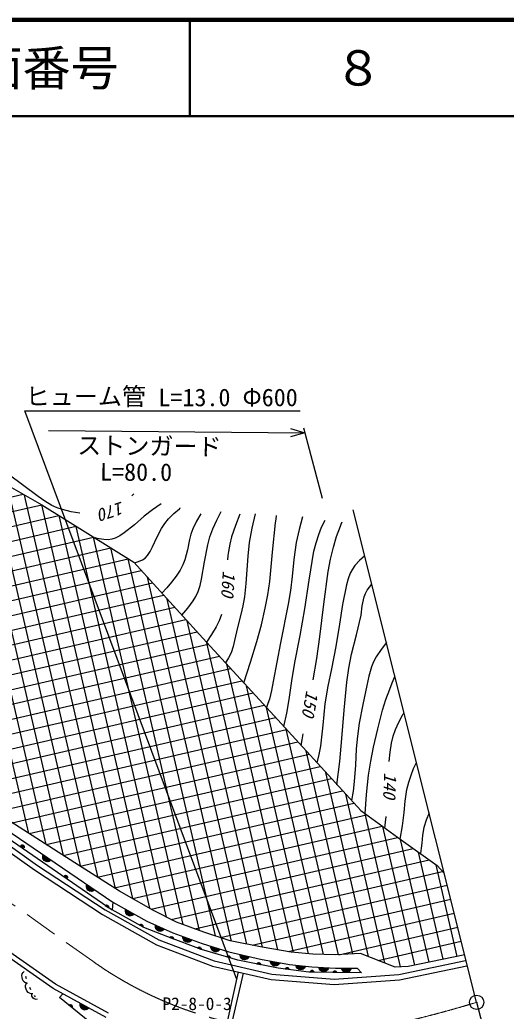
# Model space of a CAD drawing. Units: millimetres, scale not verified. Extents: x 40000 to 680000, y 20000 to 380000.
# Drawn here: x 526338 to 576864, y 277016 to 380000 of the extents above; entities that cross this region are included whole.
import ezdxf
from ezdxf.enums import TextEntityAlignment as Align

# ---------------------------------------------------------------- set-up
doc = ezdxf.new("R2010")
doc.units = ezdxf.units.MM
doc.header["$LTSCALE"] = 1000
doc.linetypes.add('CHAIN', pattern=[18.5, 12, -1.5, 3.5, -1.5])
for name, color, linetype, lineweight in [('M-BGD', 7, 'Continuous', 25), ('M-BMK', 2, 'CHAIN', 13), ('M-TTL', 2, 'Continuous', 140), ('M-TTL-LINE', 7, 'Continuous', 50)]:
    doc.layers.add(name, color=color, linetype=linetype, lineweight=lineweight)
doc.layers.add('M-TTL-TXT', color=7, linetype='Continuous')
doc.styles.add('ＭＳ ゴシック', font='')
doc.styles.add('ＭＳ 明朝', font='')
doc.styles.get('ＭＳ ゴシック').set_extended_font_data('MS Gothic')
doc.styles.get('ＭＳ 明朝').set_extended_font_data('MS Mincho')

# ---------------------------------------------------------------- blocks, each defined once
blk = doc.blocks.new('BUHIN232')
at = {"color": 7, "linetype": 'Continuous', "lineweight": 25}
for radius in [746, 22.5]:
    blk.add_circle((0, 0), radius, dxfattribs=at)
blk = doc.blocks.new('BUHIN290')
at = {"color": 7, "linetype": 'Continuous', "lineweight": 25}
for p, q in [((-165, 27), (-121, -116)), ((-84, -152), (-155, 79)), ((-139, 110), (-53, -168)), ((-23, -180), (-120, 135)), ((-101, 157), (5, -187)), ((32, -189), (-80, 174))]:
    blk.add_line(p, q, dxfattribs=at)
blk.add_lwpolyline([(59, -191), (10, -189), (-34, -179), (-87, -155), (-123, -120), (-151, -79), (-170, -20), (-169, 29), (-159, 79), (-129, 129), (-98, 163), (-59, 191)], close=True, dxfattribs=at)
blk = doc.blocks.new('BUHIN322')
at = {"color": 7, "linetype": 'Continuous', "lineweight": 25}
for p, q in [((-31, -171), (-172, 26)), ((-166, 61), (3, -176)), ((35, -178), (-156, 90)), ((-145, 118), (64, -176)), ((90, -169), (-131, 140)), ((-165, -27), (-79, -148))]:
    blk.add_line(p, q, dxfattribs=at)
blk.add_lwpolyline([(116, -163), (69, -177), (24, -180), (-34, -174), (-79, -152), (-119, -123), (-155, -72), (-170, -25), (-176, 24), (-163, 82), (-145, 124), (-116, 163)], close=True, dxfattribs=at)
blk = doc.blocks.new('BUHIN326')
at = {"color": 7, "linetype": 'Continuous', "lineweight": 25}
for p, q in [((92, -156), (-177, 32)), ((-177, 2), (62, -165)), ((-176, 62), (119, -144)), ((142, -129), (-170, 88)), ((28, -172), (-171, -33)), ((-147, -81), (-24, -166))]:
    blk.add_line(p, q, dxfattribs=at)
blk.add_lwpolyline([(164, -114), (125, -143), (83, -162), (26, -176), (-24, -170), (-71, -156), (-122, -120), (-152, -81), (-174, -36), (-181, 22), (-178, 68), (-164, 114)], close=True, dxfattribs=at)
blk = doc.blocks.new('BUHIN425')
at = {"color": 7, "linetype": 'Continuous', "lineweight": 25}
for p, q in [((-119, 464), (235, -417)), ((284, -371), (-52, 464)), ((20, 453), (327, -310)), ((368, -245), (97, 430)), ((177, 397), (403, -164)), ((417, -32), (278, 314))]:
    blk.add_line(p, q, dxfattribs=at)
blk.add_lwpolyline([(-187, 464), (-65, 470), (47, 453), (185, 403), (282, 324), (361, 229), (419, 85), (428, -38), (413, -162), (347, -294), (279, -386), (187, -464)], close=True, dxfattribs=at)
blk = doc.blocks.new('BUHIN433')
at = {"color": 7, "linetype": 'Continuous', "lineweight": 25}
for p, q in [((-167, 15), (-113, -124)), ((-73, -158), (-160, 68)), ((-146, 100), (-41, -171)), ((-11, -181), (-129, 126)), ((-111, 150), (18, -186)), ((45, -186), (-91, 168))]:
    blk.add_line(p, q, dxfattribs=at)
blk.add_lwpolyline([(72, -187), (23, -188), (-22, -181), (-77, -160), (-115, -128), (-146, -89), (-168, -31), (-171, 18), (-164, 68), (-137, 120), (-109, 156), (-72, 187)], close=True, dxfattribs=at)

msp = doc.modelspace()

# ---------------------------------------------------------------- hatches: boundary and pattern name
at = {"layer": 'M-BGD'}
h = msp.add_hatch(dxfattribs=at)
h.set_pattern_fill('USER', color=256, style=0, pattern_type=2)
h.set_pattern_definition([(13.014, (528608, 329631), (-337.783, 1461.473), []), (283.014, (528608, 329631), (1461.473, 337.783), [])])
h.paths.add_polyline_path([(506026, 308126), (515561, 334988), (518954, 335097), (528608, 329631), (538165, 323662), (545341, 315772), (551609, 308936), (561751, 297848), (565948, 294813), (569698, 292140), (570231, 292159), (572559, 282873), (566681, 281644), (565334, 281586), (561741, 283024), (559133, 282859), (556785, 282943), (554527, 283147), (551525, 283676), (548199, 284323), (545464, 285238), (542610, 286272), (540230, 287486), (536694, 289488), (532053, 292421), (520901, 299548), (518226, 301325), (515072, 303487), (512813, 304829), (510582, 306043), (507995, 307286)])

# ---------------------------------------------------------------- linework, layer by layer
for p, q in [((548866, 280315), (526863, 339397)), ((526863, 339397), (555471, 339397)), ((529309, 337332), (555957, 337098)), ((557775, 330262), (555828, 337582)), ((518953, 335097), (528608, 329630)), ((528608, 329630), (538165, 323662)), ((573797, 277937), (560969, 329088)), ((538165, 323662), (545341, 315772)), ((545341, 315772), (551608, 308936)), ((551608, 308936), (561751, 297848)), ((518394, 299614), (535939, 287544)), ((532053, 292421), (520901, 299548)), ((561751, 297848), (565948, 294813)), ((520788, 296730), (527872, 291704)), ((521104, 297192), (528188, 292166)), ((522364, 297612), (535989, 288349)), ((565948, 294813), (569697, 292140)), ((527872, 291704), (534919, 287056)), ((528188, 292166), (535210, 287535)), ((536694, 289488), (532053, 292421)), ((569697, 292140), (570401, 291385)), ((540230, 287486), (536694, 289488)), ((535210, 287535), (540783, 284430)), ((535215, 287981), (535546, 287794)), ((535550, 287821), (535236, 287998)), ((535261, 288012), (535548, 287851)), ((535545, 287881), (535291, 288024)), ((535324, 288034), (535535, 287915)), ((535506, 287960), (535377, 288033)), ((535989, 288349), (535939, 287544)), ((539221, 285714), (535939, 287544)), ((535989, 288349), (539548, 286353)), ((537315, 287462), (538100, 287022)), ((538036, 286986), (537319, 287388)), ((538152, 287064), (537323, 287529)), ((542610, 286273), (540230, 287486)), ((534919, 287056), (540545, 283921)), ((537328, 287312), (537962, 286956)), ((537879, 286931), (537352, 287227)), ((537423, 287115), (537748, 286932)), ((539548, 286353), (542231, 285146)), ((538794, 285981), (539126, 285796)), ((539129, 285823), (538815, 285998)), ((538840, 286013), (539128, 285853)), ((539124, 285883), (538870, 286025)), ((538903, 286035), (539114, 285917)), ((539085, 285962), (538955, 286035)), ((541721, 284728), (539221, 285714)), ((540428, 285820), (541248, 285451)), ((541297, 285498), (540430, 285888)), ((541189, 285410), (540438, 285747)), ((540454, 285671), (541117, 285373)), ((541037, 285341), (540485, 285589)), ((540567, 285484), (540907, 285331)), ((545464, 285238), (542610, 286273)), ((529791, 279380), (522551, 284435)), ((530055, 279805), (522840, 284843)), ((540783, 284430), (546534, 282233)), ((545213, 283412), (541721, 284728)), ((542231, 285146), (545282, 284051)), ((544182, 284379), (543288, 284700)), ((543291, 284633), (544138, 284329)), ((544081, 284283), (543307, 284561)), ((543328, 284487), (544013, 284241)), ((543935, 284202), (543366, 284407)), ((543456, 284308), (543806, 284182)), ((548199, 284323), (545464, 285238)), ((551525, 283676), (548199, 284323)), ((540545, 283921), (546371, 281696)), ((548991, 282318), (545213, 283412)), ((545282, 284051), (548038, 283174)), ((547094, 283409), (546188, 283697)), ((546193, 283630), (547051, 283357)), ((546996, 283309), (546212, 283558)), ((546236, 283485), (546930, 283264)), ((546854, 283223), (546277, 283406)), ((546370, 283311), (546725, 283198)), ((554527, 283147), (551525, 283676)), ((546534, 282233), (552524, 280864)), ((547827, 282681), (548192, 282576)), ((548189, 282602), (547844, 282702)), ((547865, 282722), (548181, 282631)), ((548171, 282660), (547891, 282741)), ((547921, 282758), (548154, 282691)), ((548115, 282728), (547972, 282769)), ((548038, 283174), (551345, 282410)), ((553180, 281482), (548991, 282318)), ((550140, 282624), (549215, 282838)), ((549225, 282772), (550102, 282569)), ((550051, 282517), (549250, 282702)), ((549280, 282631), (549988, 282467)), ((549916, 282420), (549326, 282556)), ((549427, 282468), (549790, 282385)), ((551345, 282410), (554358, 281865)), ((556785, 282943), (554527, 283147)), ((559132, 282859), (556785, 282943)), ((561741, 283024), (559132, 282859)), ((565334, 281586), (561741, 283024)), ((565716, 280827), (572637, 282276)), ((572559, 282873), (566680, 281644)), ((572637, 282276), (572704, 282296)), ((546371, 281696), (552439, 280310)), ((550975, 281947), (551347, 281873)), ((551342, 281899), (550989, 281970)), ((551009, 281992), (551331, 281927)), ((551319, 281955), (551033, 282012)), ((551062, 282032), (551299, 281985)), ((551258, 282018), (551112, 282047)), ((553308, 281991), (552373, 282160)), ((552387, 282094), (553272, 281934)), ((553224, 281879), (552415, 282026)), ((552448, 281956), (553164, 281827)), ((553094, 281776), (552498, 281884)), ((552603, 281801), (552969, 281735)), ((556369, 281084), (553180, 281482)), ((553927, 281414), (554304, 281367)), ((554297, 281393), (553940, 281437)), ((553958, 281460), (554284, 281420)), ((554269, 281447), (553980, 281483)), ((554007, 281504), (554248, 281474)), ((554204, 281505), (554056, 281524)), ((554358, 281865), (556672, 281612)), ((555981, 281625), (555036, 281728)), ((555054, 281663), (555949, 281565)), ((555905, 281507), (555087, 281597)), ((555125, 281530), (555848, 281451)), ((555782, 281395), (555181, 281461)), ((555291, 281386), (555661, 281345)), ((556672, 281612), (559133, 281470)), ((558374, 281451), (557425, 281506)), ((557446, 281442), (558345, 281390)), ((558304, 281330), (557483, 281378)), ((557524, 281313), (558250, 281271)), ((558187, 281212), (557583, 281247)), ((557697, 281178), (558068, 281156)), ((559133, 281470), (561374, 281475)), ((560729, 281411), (559779, 281409)), ((559804, 281347), (560704, 281348)), ((560667, 281286), (559844, 281284)), ((559889, 281222), (560617, 281223)), ((560557, 281161), (559952, 281159)), ((561374, 281475), (561842, 280984)), ((566680, 281644), (565334, 281586)), ((565794, 280271), (572772, 281733)), ((572772, 281733), (572840, 281752)), ((526929, 280640), (526993, 280395)), ((549038, 281086), (547044, 272162)), ((547521, 272033), (549560, 280967)), ((552439, 280310), (558987, 279777)), ((552524, 280864), (558989, 280339)), ((561842, 280984), (556369, 281084)), ((558987, 279777), (565794, 280271)), ((558989, 280339), (565716, 280827)), ((560069, 281097), (560442, 281098)), ((527326, 279518), (527445, 279281)), ((535314, 276345), (529791, 279380)), ((535533, 276795), (530055, 279805)), ((527837, 278636), (527940, 278509)), ((530473, 278430), (530797, 278827)), ((535330, 274495), (530473, 278430)), ((532601, 277693), (533390, 277260)), ((533327, 277223), (532606, 277619)), ((533442, 277302), (532609, 277760)), ((532615, 277543), (533253, 277192)), ((533170, 277166), (532640, 277458)), ((532713, 277346), (533039, 277167)), ((573797, 277937), (574392, 275564))]:
    msp.add_line(p, q, dxfattribs=at)
for points in [[(554461, 337542), (555957, 337098), (554453, 336683)], [(532586, 328739), (531664, 328899), (530764, 329115), (530206, 329311), (529669, 329564), (528949, 329992), (528246, 330481), (525135, 332807), (522005, 335073), (520783, 335904), (519553, 336726)], [(538179, 330744), (538082, 330655), (537985, 330567)], [(541014, 329704), (540122, 329096), (539262, 328436), (538242, 327547), (537175, 326696), (536720, 326403), (536228, 326160), (535879, 326048), (535521, 325996), (535059, 326011), (534579, 326089), (534388, 326130), (534187, 326176)], [(538234, 323586), (538684, 323714), (539094, 323894), (539355, 324087), (539586, 324336), (539868, 324766), (540109, 325244), (540564, 326236), (541058, 327171), (541396, 327690), (541787, 328178), (542321, 328705), (542913, 329202), (542976, 329253), (543039, 329303)], [(545149, 328670), (544700, 327915), (544303, 327131), (544098, 326584), (543951, 326017), (543749, 324955), (543488, 323911), (543268, 323367), (542987, 322836), (542567, 322194), (542091, 321579), (541597, 321004), (541091, 320445)], [(543164, 318166), (543777, 318884), (544333, 319628), (544622, 320109), (544856, 320615), (545064, 321241), (545220, 321902), (545509, 323687), (545856, 325448), (546090, 326294), (546380, 327119), (546791, 328034), (547257, 328929)], [(550771, 328681), (550445, 327203), (550178, 325708), (550024, 324291), (549930, 322856), (549827, 321450), (549665, 320053), (549506, 319131), (549287, 318212), (548944, 316887), (548655, 315532), (548496, 314883), (548279, 314257), (548014, 313716), (547708, 313191)], [(549187, 328647), (548729, 327474), (548328, 326279), (548138, 325538), (548006, 324774), (547958, 324338), (547919, 323900)], [(549599, 311129), (550311, 313263), (550968, 315424), (551428, 317143), (551829, 318878), (552095, 320262), (552303, 321666), (552572, 324702), (552901, 327741), (552954, 328117), (553007, 328493)], [(555690, 328371), (555347, 327037), (555062, 325692), (554819, 323942), (554635, 322170), (554459, 320731), (554225, 319303), (553418, 315287), (552669, 311257), (552499, 310342), (552269, 309435), (552120, 308993), (551956, 308556)], [(553753, 306592), (554070, 307983), (554328, 309385), (554587, 311317), (554907, 313250), (555462, 316025), (555960, 318820), (556399, 321805), (556899, 324789), (557116, 325674), (557391, 326539), (557694, 327285), (558049, 328015)], [(556820, 311429), (557186, 313664), (557492, 315908), (557905, 319300), (558378, 322694), (558620, 323961), (558919, 325213), (559249, 326311), (559639, 327401), (559723, 327625), (559812, 327858)], [(562163, 324328), (561633, 323842), (561154, 323324), (560886, 322937), (560668, 322518), (560445, 321929), (560274, 321301), (559877, 319253), (559546, 317234), (559156, 314915), (558704, 312596), (558329, 310777), (558012, 308938), (557815, 306742), (557559, 304556), (557391, 303685), (557207, 302816)], [(559286, 300543), (559566, 302943), (559788, 305358), (560018, 308276), (560309, 311206), (560514, 312662), (560779, 314117), (561316, 316113), (561798, 318143), (561918, 319107), (562097, 320053), (562236, 320418), (562429, 320756), (562655, 321058), (562908, 321358)], [(547300, 318229), (547045, 317574), (546733, 316941), (546250, 316137), (545726, 315352)], [(564424, 315312), (563865, 314585), (563361, 313832), (563090, 313317), (562873, 312775), (562603, 311832), (562388, 310857), (561962, 308889), (561598, 306919), (561417, 305593), (561296, 304261), (561220, 302567), (561083, 300878), (560951, 299888), (560799, 298889)], [(562201, 297522), (562354, 299529), (562566, 301536), (562791, 302987), (563075, 304428), (563516, 306360), (564015, 308273), (564361, 309377), (564767, 310469), (565035, 311124), (565311, 311776)], [(564709, 302936), (564803, 303908), (564958, 304872), (565141, 305590), (565383, 306291), (565720, 307048), (566110, 307775), (566178, 307897), (566251, 308026)], [(555564, 304612), (555675, 305218), (555785, 305824)], [(565843, 294889), (566084, 296266), (566265, 297651), (566380, 298845), (566555, 300031), (566738, 300791), (566981, 301543), (567250, 302209), (567546, 302862)], [(564265, 296030), (564332, 296637), (564398, 297245)], [(568864, 297607), (568561, 296864), (568317, 296107), (568174, 295305), (568089, 294480), (568026, 293935), (567954, 293383)], [(527121, 279904), (526972, 279934), (526811, 280036), (526696, 280154), (526618, 280327), (526570, 280511), (526551, 280712), (526595, 280881), (526687, 281029), (526802, 281131)], [(527684, 278806), (527525, 278804), (527338, 278874), (527193, 278968), (527076, 279129), (526986, 279307), (526922, 279508), (526931, 279691), (526993, 279863), (527088, 279993)], [(528146, 278256), (528051, 278234), (527930, 278251), (527831, 278288), (527739, 278369), (527661, 278463), (527596, 278576), (527577, 278687), (527591, 278798), (527630, 278889)]]:
    msp.add_lwpolyline(points, dxfattribs=at)
for points in [[(535194, 287964), (535231, 287996), (535270, 288019), (535325, 288038), (535376, 288038), (535424, 288028), (535478, 287997), (535511, 287961), (535538, 287918), (535550, 287861), (535552, 287815), (535543, 287768)], [(538204, 287107), (538113, 287026), (538015, 286969), (537876, 286921), (537751, 286922), (537630, 286947), (537495, 287023), (537411, 287113), (537344, 287219), (537313, 287363), (537309, 287477), (537332, 287596)], [(538773, 285964), (538809, 285997), (538849, 286020), (538904, 286039), (538954, 286039), (539002, 286029), (539057, 285999), (539090, 285963), (539117, 285920), (539130, 285863), (539132, 285817), (539122, 285770)], [(541345, 285545), (541262, 285456), (541169, 285391), (541035, 285331), (540910, 285321), (540788, 285335), (540646, 285398), (540555, 285481), (540479, 285581), (540435, 285721), (540420, 285835), (540433, 285955)], [(544227, 284429), (544150, 284335), (544063, 284262), (543934, 284192), (543811, 284173), (543687, 284177), (543542, 284229), (543444, 284304), (543360, 284398), (543306, 284535), (543282, 284647), (543286, 284768)], [(547136, 283461), (547063, 283364), (546979, 283288), (546853, 283213), (546730, 283189), (546607, 283189), (546459, 283236), (546358, 283307), (546272, 283398), (546212, 283532), (546184, 283643), (546183, 283764)], [(547810, 282660), (547839, 282700), (547872, 282731), (547921, 282762), (547970, 282773), (548020, 282774), (548079, 282757), (548120, 282730), (548156, 282694), (548181, 282641), (548193, 282597), (548195, 282549)], [(550179, 282679), (550114, 282576), (550036, 282494), (549916, 282409), (549795, 282376), (549673, 282365), (549521, 282400), (549415, 282463), (549322, 282547), (549252, 282676), (549215, 282784), (549204, 282905)], [(553344, 282048), (553284, 281942), (553210, 281857), (553094, 281766), (552975, 281726), (552853, 281710), (552701, 281738), (552592, 281796), (552494, 281874), (552418, 282000), (552376, 282106), (552360, 282226)], [(550960, 281925), (550985, 281967), (551015, 282001), (551062, 282036), (551109, 282051), (551158, 282056), (551219, 282044), (551262, 282020), (551301, 281988), (551330, 281938), (551346, 281895), (551352, 281847)], [(553914, 281390), (553935, 281434), (553963, 281470), (554007, 281508), (554054, 281527), (554102, 281536), (554164, 281528), (554208, 281508), (554249, 281478), (554282, 281430), (554301, 281388), (554310, 281341)], [(556012, 281684), (555960, 281574), (555892, 281484), (555783, 281385), (555668, 281337), (555547, 281313), (555393, 281329), (555280, 281379), (555177, 281451), (555092, 281571), (555043, 281674), (555018, 281793)], [(558402, 281512), (558356, 281400), (558293, 281306), (558189, 281202), (558076, 281148), (557956, 281117), (557801, 281126), (557686, 281171), (557580, 281237), (557489, 281352), (557435, 281453), (557404, 281570)], [(560754, 281473), (560714, 281358), (560657, 281261), (560559, 281151), (560449, 281090), (560332, 281053), (560177, 281052), (560059, 281090), (559949, 281149), (559852, 281259), (559791, 281356), (559754, 281471)], [(533494, 277345), (533403, 277264), (533306, 277206), (533167, 277156), (533042, 277157), (532921, 277180), (532785, 277255), (532700, 277345), (532633, 277450), (532600, 277593), (532595, 277708), (532617, 277827)]]:
    msp.add_lwpolyline(points, close=True, dxfattribs=at)
at = {"layer": 'M-BMK'}
msp.add_line((516079, 294856), (533913, 282204), dxfattribs=at)
for centre, radius, start, end in [((557057, 314827), 40000, 234.64651, 283.72223), ((538798, 392719), 120000, 283.74883, 286.95755)]:
    msp.add_arc(centre, radius, start, end, dxfattribs=at)
at = {"layer": 'M-TTL'}
msp.add_line((680000, 380000), (40000, 380000), dxfattribs=at)
at = {"layer": 'M-TTL-LINE'}
for p, q in [((543997, 380000), (543997, 370000)), ((40000, 370000), (680000, 370000))]:
    msp.add_line(p, q, dxfattribs=at)

# ---------------------------------------------------------------- block references
at = {"layer": 'M-BGD', "rotation": 213.85878}
for name, p in [('BUHIN433', (526612, 294107)), ('BUHIN425', (529176, 292981)), ('BUHIN433', (531103, 290947)), ('BUHIN425', (533718, 289893)), ('BUHIN322', (542101, 284585)), ('BUHIN322', (544980, 283500)), ('BUHIN326', (556699, 281078)), ('BUHIN326', (559070, 281035)), ('BUHIN232', (573797, 277937)), ('BUHIN290', (531597, 277519))]:
    msp.add_blockref(name, p, dxfattribs=at)

# ---------------------------------------------------------------- texts
at = {"layer": 'M-BGD', "style": 'ＭＳ ゴシック'}
for s, height, p in [('ヒューム管', 1833, (526941, 339414)), ('L=13.0 Φ600', 1833, (540739, 339310)), ('P2-8-0-3', 1320, (541158, 276735))]:
    msp.add_text(s, height=height, dxfattribs=at).set_placement(p, align=Align.BOTTOM_LEFT)
for s, rotation, p in [('ストンガード', 359.5, (532284, 334331)), ('L=80.0', 359.7, (534670, 331582))]:
    msp.add_text(s, height=1833, rotation=rotation, dxfattribs=at).set_placement(p, align=Align.BOTTOM_LEFT)
at = {"layer": 'M-BGD', "style": 'ＭＳ 明朝', "oblique": 15}
for s, rotation, p in [('170', 198, (536851, 330362)), ('160', 266.1, (547036, 322814)), ('150', 259.4, (555729, 310470)), ('140', 267.6, (563793, 301831))]:
    msp.add_text(s, height=1320, rotation=rotation, dxfattribs=at).set_placement(p, align=Align.BOTTOM_LEFT)
at = {"layer": 'M-TTL-TXT', "style": 'ＭＳ ゴシック'}
for s, p in [('図面番号', (526622, 375000)), ('８', (561497, 375000))]:
    msp.add_text(s, height=3666, dxfattribs=at).set_placement(p, align=Align.MIDDLE_CENTER)

doc.saveas('drawing.dxf')
